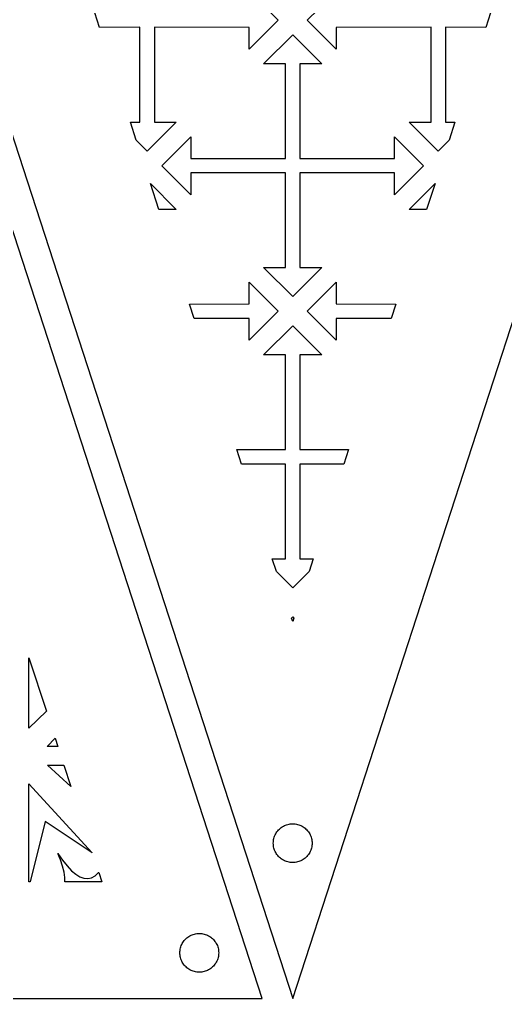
# Model space of a CAD drawing. Header units: metres. Extents: x 20 to 1108, y 20 to 485.
# Drawn here: x 1004.7 to 1054.8, y 253.8 to 354.7 of the extents above; entities that cross this region are included whole.
import ezdxf

# ---------------------------------------------------------------- set-up
doc = ezdxf.new("R2010")
doc.units = ezdxf.units.M

msp = doc.modelspace()

# ---------------------------------------------------------------- linework, layer by layer
for p, q in [((1029.7, 253.826), (954.698, 484.652)), ((957.853, 484.652), (1032.85, 253.826)), ((1032.85, 253.826), (1107.85, 484.652)), ((1028.36, 357.645), (1031.35, 354.652)), ((1034.36, 354.652), (1037.35, 357.645)), ((1012.95, 353.913), (1012.47, 355.393)), ((1053.24, 355.393), (1052.75, 353.913)), ((1031.35, 354.652), (1028.36, 351.66)), ((1037.35, 351.66), (1034.36, 354.652)), ((1017.11, 353.918), (1012.95, 353.913)), ((1017.11, 344.15), (1017.11, 353.918)), ((1028.36, 353.905), (1018.6, 353.918)), ((1018.6, 353.918), (1018.6, 344.15)), ((1028.36, 351.66), (1028.36, 353.905)), ((1029.86, 350.155), (1032.85, 353.149)), ((1032.85, 353.149), (1035.84, 350.155)), ((1047.11, 353.918), (1037.35, 353.905)), ((1037.35, 353.905), (1037.35, 351.66)), ((1047.11, 344.15), (1047.11, 353.918)), ((1052.75, 353.913), (1048.6, 353.918)), ((1048.6, 353.918), (1048.6, 344.15)), ((1032.11, 350.155), (1029.86, 350.155)), ((1032.12, 340.4), (1032.11, 350.155)), ((1033.6, 350.155), (1033.59, 340.4)), ((1035.84, 350.155), (1033.6, 350.155)), ((1016.73, 342.279), (1016.12, 344.15)), ((1016.12, 344.15), (1017.11, 344.15)), ((1020.84, 344.15), (1017.85, 341.157)), ((1018.6, 344.15), (1020.84, 344.15)), ((1044.86, 344.15), (1047.11, 344.15)), ((1047.85, 341.157), (1044.86, 344.15)), ((1048.6, 344.15), (1049.58, 344.15)), ((1049.58, 344.15), (1048.98, 342.279)), ((1017.85, 341.157), (1016.73, 342.279)), ((1019.36, 339.652), (1022.35, 342.645)), ((1022.35, 342.645), (1022.35, 340.4)), ((1043.36, 340.4), (1043.36, 342.645)), ((1043.36, 342.645), (1046.35, 339.652)), ((1048.98, 342.279), (1047.85, 341.157)), ((1022.35, 340.4), (1032.12, 340.4)), ((1033.59, 340.4), (1043.36, 340.4)), ((1022.35, 336.66), (1019.36, 339.652)), ((1046.35, 339.652), (1043.36, 336.66)), ((1032.12, 338.905), (1022.35, 338.905)), ((1022.35, 338.905), (1022.35, 336.66)), ((1032.11, 329.15), (1032.12, 338.905)), ((1043.36, 338.905), (1033.59, 338.905)), ((1033.59, 338.905), (1033.6, 329.15)), ((1043.36, 336.66), (1043.36, 338.905)), ((1019.04, 335.155), (1018.18, 337.822)), ((1018.18, 337.822), (1020.84, 335.155)), ((1044.86, 335.155), (1047.53, 337.822)), ((1047.53, 337.822), (1046.66, 335.155)), ((1020.84, 335.155), (1019.04, 335.155)), ((1046.66, 335.155), (1044.86, 335.155)), ((1029.86, 329.15), (1032.11, 329.15)), ((1032.85, 326.156), (1029.86, 329.15)), ((1035.84, 329.15), (1032.85, 326.156)), ((1033.6, 329.15), (1035.84, 329.15)), ((1028.36, 325.4), (1028.36, 327.645)), ((1028.36, 327.645), (1031.35, 324.652)), ((1034.36, 324.652), (1037.35, 327.645)), ((1037.35, 327.645), (1037.35, 325.4)), ((1022.22, 325.392), (1028.36, 325.4)), ((1022.7, 323.913), (1022.22, 325.392)), ((1037.35, 325.4), (1043.49, 325.392)), ((1043.49, 325.392), (1043.01, 323.913)), ((1028.36, 323.905), (1022.7, 323.913)), ((1031.35, 324.652), (1028.36, 321.66)), ((1028.36, 321.66), (1028.36, 323.905)), ((1037.35, 321.66), (1034.36, 324.652)), ((1043.01, 323.913), (1037.35, 323.905)), ((1037.35, 323.905), (1037.35, 321.66)), ((1029.86, 320.155), (1032.85, 323.149)), ((1032.85, 323.149), (1035.84, 320.155)), ((1032.11, 320.155), (1029.86, 320.155)), ((1032.12, 310.4), (1032.11, 320.155)), ((1033.6, 320.155), (1033.59, 310.4)), ((1035.84, 320.155), (1033.6, 320.155)), ((1027.57, 308.905), (1027.09, 310.4)), ((1027.09, 310.4), (1032.12, 310.4)), ((1033.59, 310.4), (1038.62, 310.4)), ((1038.62, 310.4), (1038.13, 308.905)), ((1032.12, 308.905), (1027.57, 308.905)), ((1032.11, 299.15), (1032.12, 308.905)), ((1038.13, 308.905), (1033.59, 308.905)), ((1033.59, 308.905), (1033.6, 299.15)), ((1031.17, 297.841), (1030.74, 299.15)), ((1030.74, 299.15), (1032.11, 299.15)), ((1033.6, 299.15), (1034.96, 299.15)), ((1034.96, 299.15), (1034.54, 297.841)), ((1032.85, 296.156), (1031.17, 297.841)), ((1034.54, 297.841), (1032.85, 296.156)), ((1032.73, 293.028), (1032.85, 293.149)), ((1032.85, 292.659), (1032.73, 293.028)), ((1032.85, 293.149), (1032.97, 293.028)), ((1032.97, 293.028), (1032.85, 292.659)), ((1005.67, 288.937), (1007.46, 283.424)), ((1005.67, 281.669), (1005.67, 288.937)), ((1007.46, 283.424), (1005.67, 281.669)), ((1007.54, 279.801), (1008.37, 280.644)), ((1008.37, 280.644), (1008.64, 279.801)), ((1008.64, 279.801), (1007.54, 279.801)), ((1007.58, 277.874), (1009.27, 277.874)), ((1009.98, 275.672), (1007.58, 277.874)), ((1009.27, 277.874), (1009.98, 275.672)), ((1005.65, 265.826), (1005.65, 275.941)), ((1005.65, 275.941), (1012.17, 268.841)), ((1007.33, 272.068), (1005.8, 265.826)), ((1012.17, 268.841), (1007.33, 272.068)), ((1031.58, 271.367), (1031.68, 271.444)), ((1031.68, 271.444), (1031.78, 271.515)), ((1031.78, 271.515), (1031.89, 271.578)), ((1031.89, 271.578), (1032, 271.636)), ((1032, 271.636), (1032.12, 271.686)), ((1032.12, 271.686), (1032.23, 271.729)), ((1032.23, 271.729), (1032.36, 271.764)), ((1032.36, 271.764), (1032.48, 271.79)), ((1032.48, 271.79), (1032.6, 271.811)), ((1032.6, 271.811), (1032.73, 271.822)), ((1032.73, 271.822), (1032.85, 271.826)), ((1032.85, 271.826), (1032.98, 271.822)), ((1032.98, 271.822), (1033.1, 271.811)), ((1033.1, 271.811), (1033.23, 271.79)), ((1033.23, 271.79), (1033.35, 271.764)), ((1033.35, 271.764), (1033.47, 271.729)), ((1033.47, 271.729), (1033.59, 271.686)), ((1033.59, 271.686), (1033.7, 271.636)), ((1033.7, 271.636), (1033.82, 271.578)), ((1033.82, 271.578), (1033.92, 271.515)), ((1033.92, 271.515), (1034.03, 271.444)), ((1034.03, 271.444), (1034.13, 271.367)), ((1030.92, 270.323), (1030.95, 270.444)), ((1030.95, 270.444), (1030.99, 270.563)), ((1030.99, 270.563), (1031.04, 270.678)), ((1031.04, 270.678), (1031.1, 270.789)), ((1031.1, 270.789), (1031.16, 270.898)), ((1031.16, 270.898), (1031.23, 271.001)), ((1031.23, 271.001), (1031.31, 271.102)), ((1031.31, 271.102), (1031.39, 271.195)), ((1031.39, 271.195), (1031.48, 271.284)), ((1031.48, 271.284), (1031.58, 271.367)), ((1034.13, 271.367), (1034.22, 271.284)), ((1034.22, 271.284), (1034.31, 271.195)), ((1034.31, 271.195), (1034.39, 271.102)), ((1034.39, 271.102), (1034.47, 271.001)), ((1034.47, 271.001), (1034.54, 270.898)), ((1034.54, 270.898), (1034.61, 270.789)), ((1034.61, 270.789), (1034.66, 270.678)), ((1034.66, 270.678), (1034.71, 270.563)), ((1034.71, 270.563), (1034.75, 270.444)), ((1034.75, 270.444), (1034.79, 270.323)), ((1030.85, 269.826), (1030.86, 269.951)), ((1030.86, 269.7), (1030.85, 269.826)), ((1030.86, 269.951), (1030.87, 270.076)), ((1030.87, 269.575), (1030.86, 269.7)), ((1030.87, 270.076), (1030.89, 270.201)), ((1030.89, 269.451), (1030.87, 269.575)), ((1030.89, 270.201), (1030.92, 270.323)), ((1030.92, 269.328), (1030.89, 269.451)), ((1034.79, 270.323), (1034.82, 270.201)), ((1034.82, 269.451), (1034.79, 269.328)), ((1034.82, 270.201), (1034.84, 270.076)), ((1034.84, 269.575), (1034.82, 269.451)), ((1034.84, 270.076), (1034.85, 269.951)), ((1034.85, 269.7), (1034.84, 269.575)), ((1034.85, 269.951), (1034.85, 269.826)), ((1034.85, 269.826), (1034.85, 269.7)), ((1008.92, 268.113), (1008.65, 268.773)), ((1008.65, 268.773), (1009.12, 268.09)), ((1030.95, 269.208), (1030.92, 269.328)), ((1030.99, 269.091), (1030.95, 269.208)), ((1031.04, 268.975), (1030.99, 269.091)), ((1031.1, 268.862), (1031.04, 268.975)), ((1031.16, 268.754), (1031.1, 268.862)), ((1031.23, 268.651), (1031.16, 268.754)), ((1031.31, 268.552), (1031.23, 268.651)), ((1031.39, 268.457), (1031.31, 268.552)), ((1031.48, 268.368), (1031.39, 268.457)), ((1031.58, 268.285), (1031.48, 268.368)), ((1034.22, 268.368), (1034.13, 268.285)), ((1034.31, 268.457), (1034.22, 268.368)), ((1034.39, 268.552), (1034.31, 268.457)), ((1034.47, 268.651), (1034.39, 268.552)), ((1034.54, 268.754), (1034.47, 268.651)), ((1034.61, 268.862), (1034.54, 268.754)), ((1034.66, 268.975), (1034.61, 268.862)), ((1034.71, 269.091), (1034.66, 268.975)), ((1034.75, 269.208), (1034.71, 269.091)), ((1034.79, 269.328), (1034.75, 269.208)), ((1009.14, 267.457), (1008.92, 268.113)), ((1009.12, 268.09), (1009.59, 267.484)), ((1009.29, 266.848), (1009.14, 267.457)), ((1009.59, 267.484), (1010.05, 266.993)), ((1031.68, 268.208), (1031.58, 268.285)), ((1031.78, 268.138), (1031.68, 268.208)), ((1031.89, 268.073), (1031.78, 268.138)), ((1032, 268.017), (1031.89, 268.073)), ((1032.12, 267.967), (1032, 268.017)), ((1032.23, 267.925), (1032.12, 267.967)), ((1032.36, 267.89), (1032.23, 267.925)), ((1032.48, 267.861), (1032.36, 267.89)), ((1032.6, 267.843), (1032.48, 267.861)), ((1032.73, 267.83), (1032.6, 267.843)), ((1032.85, 267.826), (1032.73, 267.83)), ((1032.98, 267.83), (1032.85, 267.826)), ((1033.1, 267.843), (1032.98, 267.83)), ((1033.23, 267.861), (1033.1, 267.843)), ((1033.35, 267.89), (1033.23, 267.861)), ((1033.47, 267.925), (1033.35, 267.89)), ((1033.59, 267.967), (1033.47, 267.925)), ((1033.7, 268.017), (1033.59, 267.967)), ((1033.82, 268.073), (1033.7, 268.017)), ((1033.92, 268.138), (1033.82, 268.073)), ((1034.03, 268.208), (1033.92, 268.138)), ((1034.13, 268.285), (1034.03, 268.208)), ((1009.36, 266.282), (1009.29, 266.848)), ((1010.05, 266.993), (1010.5, 266.617)), ((1010.5, 266.617), (1010.92, 266.358)), ((1010.92, 266.358), (1011.34, 266.213)), ((1012.12, 266.271), (1012.49, 266.474)), ((1012.49, 266.474), (1012.84, 266.792)), ((1012.84, 266.792), (1012.86, 266.814)), ((1012.86, 266.814), (1013.18, 265.826)), ((1005.8, 265.826), (1005.65, 265.826)), ((1009.36, 265.826), (1009.36, 266.282)), ((1013.18, 265.826), (1009.36, 265.826)), ((1011.34, 266.213), (1011.74, 266.184)), ((1011.74, 266.184), (1012.12, 266.271)), ((1022.26, 260.281), (1022.38, 260.338)), ((1022.38, 260.338), (1022.49, 260.388)), ((1022.49, 260.388), (1022.61, 260.431)), ((1022.61, 260.431), (1022.73, 260.466)), ((1022.73, 260.466), (1022.85, 260.493)), ((1022.85, 260.493), (1022.98, 260.513)), ((1022.98, 260.513), (1023.1, 260.525)), ((1023.1, 260.525), (1023.23, 260.528)), ((1023.23, 260.528), (1023.35, 260.525)), ((1023.35, 260.525), (1023.48, 260.513)), ((1023.48, 260.513), (1023.6, 260.493)), ((1023.6, 260.493), (1023.72, 260.466)), ((1023.72, 260.466), (1023.84, 260.431)), ((1023.84, 260.431), (1023.96, 260.388)), ((1023.96, 260.388), (1024.08, 260.338)), ((1024.08, 260.338), (1024.19, 260.281)), ((1021.37, 259.265), (1021.42, 259.38)), ((1021.42, 259.38), (1021.47, 259.492)), ((1021.47, 259.492), (1021.54, 259.601)), ((1021.54, 259.601), (1021.61, 259.704)), ((1021.61, 259.704), (1021.68, 259.804)), ((1021.68, 259.804), (1021.77, 259.898)), ((1021.77, 259.898), (1021.86, 259.986)), ((1021.86, 259.986), (1021.95, 260.069)), ((1021.95, 260.069), (1022.05, 260.147)), ((1022.05, 260.147), (1022.15, 260.217)), ((1022.15, 260.217), (1022.26, 260.281)), ((1024.19, 260.281), (1024.3, 260.217)), ((1024.3, 260.217), (1024.4, 260.147)), ((1024.4, 260.147), (1024.5, 260.069)), ((1024.5, 260.069), (1024.6, 259.986)), ((1024.6, 259.986), (1024.68, 259.898)), ((1024.68, 259.898), (1024.77, 259.804)), ((1024.77, 259.804), (1024.84, 259.704)), ((1024.84, 259.704), (1024.92, 259.601)), ((1024.92, 259.601), (1024.98, 259.492)), ((1024.98, 259.492), (1025.04, 259.38)), ((1025.04, 259.38), (1025.09, 259.265)), ((1021.23, 258.654), (1021.24, 258.779)), ((1021.23, 258.528), (1021.23, 258.654)), ((1021.23, 258.403), (1021.23, 258.528)), ((1021.24, 258.277), (1021.23, 258.403)), ((1021.24, 258.779), (1021.26, 258.903)), ((1021.26, 258.153), (1021.24, 258.277)), ((1021.26, 258.903), (1021.29, 259.026)), ((1021.29, 259.026), (1021.32, 259.147)), ((1021.32, 259.147), (1021.37, 259.265)), ((1025.09, 259.265), (1025.13, 259.147)), ((1025.13, 259.147), (1025.16, 259.026)), ((1025.16, 259.026), (1025.19, 258.903)), ((1025.19, 258.903), (1025.21, 258.779)), ((1025.21, 258.277), (1025.19, 258.153)), ((1025.21, 258.779), (1025.22, 258.654)), ((1025.22, 258.403), (1025.21, 258.277)), ((1025.22, 258.654), (1025.23, 258.528)), ((1025.23, 258.528), (1025.22, 258.403)), ((1021.29, 258.031), (1021.26, 258.153)), ((1021.32, 257.91), (1021.29, 258.031)), ((1021.37, 257.792), (1021.32, 257.91)), ((1021.42, 257.677), (1021.37, 257.792)), ((1021.47, 257.566), (1021.42, 257.677)), ((1021.54, 257.457), (1021.47, 257.566)), ((1021.61, 257.353), (1021.54, 257.457)), ((1021.68, 257.254), (1021.61, 257.353)), ((1024.84, 257.353), (1024.77, 257.254)), ((1024.92, 257.457), (1024.84, 257.353)), ((1024.98, 257.566), (1024.92, 257.457)), ((1025.04, 257.677), (1024.98, 257.566)), ((1025.09, 257.792), (1025.04, 257.677)), ((1025.13, 257.91), (1025.09, 257.792)), ((1025.16, 258.031), (1025.13, 257.91)), ((1025.19, 258.153), (1025.16, 258.031)), ((1021.77, 257.159), (1021.68, 257.254)), ((1021.86, 257.07), (1021.77, 257.159)), ((1021.95, 256.987), (1021.86, 257.07)), ((1022.05, 256.91), (1021.95, 256.987)), ((1022.15, 256.84), (1022.05, 256.91)), ((1022.26, 256.776), (1022.15, 256.84)), ((1022.38, 256.719), (1022.26, 256.776)), ((1022.49, 256.669), (1022.38, 256.719)), ((1022.61, 256.626), (1022.49, 256.669)), ((1022.73, 256.591), (1022.61, 256.626)), ((1022.85, 256.564), (1022.73, 256.591)), ((1022.98, 256.544), (1022.85, 256.564)), ((1023.1, 256.532), (1022.98, 256.544)), ((1023.23, 256.528), (1023.1, 256.532)), ((1023.35, 256.532), (1023.23, 256.528)), ((1023.48, 256.544), (1023.35, 256.532)), ((1023.6, 256.564), (1023.48, 256.544)), ((1023.72, 256.591), (1023.6, 256.564)), ((1023.84, 256.626), (1023.72, 256.591)), ((1023.96, 256.669), (1023.84, 256.626)), ((1024.08, 256.719), (1023.96, 256.669)), ((1024.19, 256.776), (1024.08, 256.719)), ((1024.3, 256.84), (1024.19, 256.776)), ((1024.4, 256.91), (1024.3, 256.84)), ((1024.5, 256.987), (1024.4, 256.91)), ((1024.6, 257.07), (1024.5, 256.987)), ((1024.68, 257.159), (1024.6, 257.07)), ((1024.77, 257.254), (1024.68, 257.159)), ((879.698, 253.826), (1029.7, 253.826))]:
    msp.add_line(p, q)

doc.saveas('drawing.dxf')
